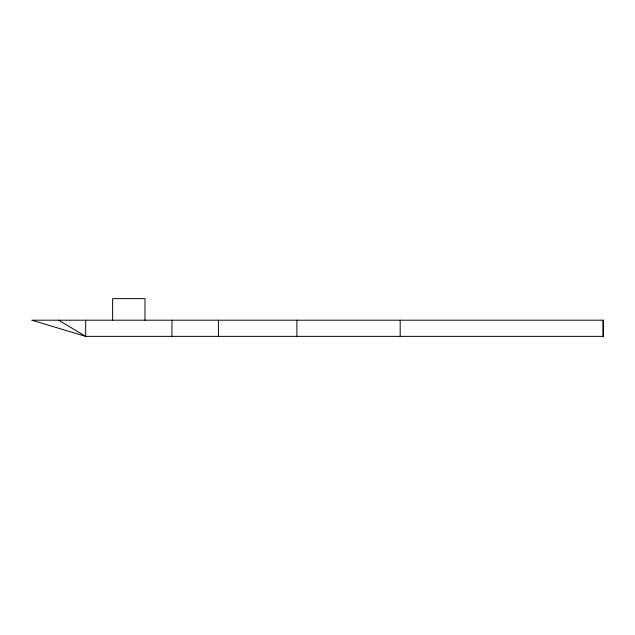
<?xml version="1.0" encoding="UTF-8"?>
<svg xmlns="http://www.w3.org/2000/svg" width="635" height="635" viewBox="0 0 635 635"><rect width="100%" height="100%" fill="white"/><g stroke="black" fill="none" stroke-linecap="round" stroke-linejoin="round"><path stroke-width="0.95" d="M58.706 320.199L85.669 336.367L603.25 336.367L603.25 320.199L31.75 320.199L85.669 336.367L85.669 320.199M603.123 320.199L603.123 336.367M400.193 320.199L400.193 336.367M296.894 320.199L296.894 336.367M218.432 320.199L218.432 336.367M171.934 320.199L171.934 336.367M144.978 320.199L144.978 298.633L112.625 298.633L112.625 320.199"/></g></svg>
